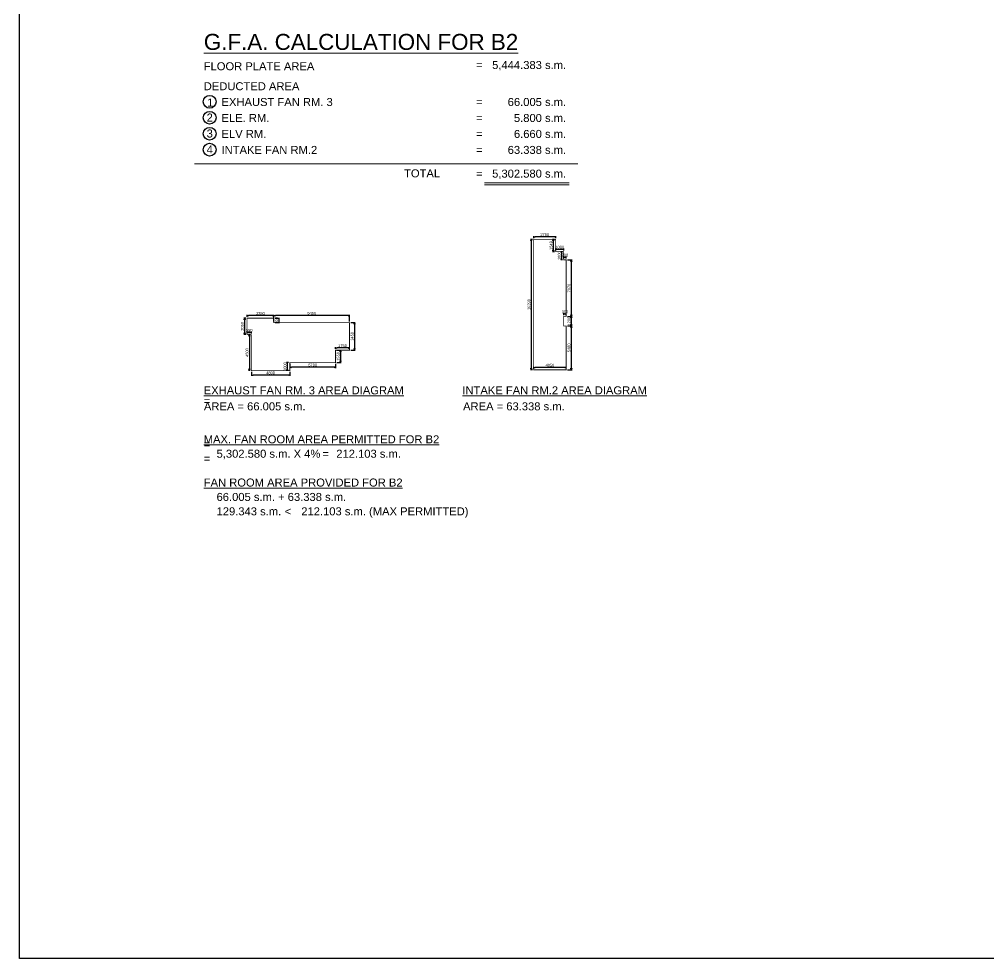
# Model space of a CAD drawing. Header units: millimetres. Extents: x 0 to 570263, y 0 to 232306.
# Drawn here: x 0 to 121051, y 0 to 117362 of the extents above; entities that cross this region are included whole.
import ezdxf
from ezdxf.enums import TextEntityAlignment as Align

# ---------------------------------------------------------------- set-up
doc = ezdxf.new("R2010")
doc.units = ezdxf.units.MM
doc.header["$LTSCALE"] = 100
doc.layers.get('Defpoints').update_dxf_attribs({"color": 8})
doc.layers.add('A-WALL', color=7, linetype='Continuous', lineweight=9)
for name, color, linetype in [('DLN030_2', 1, 'Continuous'), ('DLN045__', 7, 'Continuous'), ('DLN08254', 3, 'Continuous')]:
    doc.layers.add(name, color=color, linetype=linetype)
doc.styles.get("Standard").update_dxf_attribs({"font": 'swiss.ttf'})
doc.styles.add('Swis721tBT', font='swissl.ttf')
doc.dimstyles.new('INTDIM350', dxfattribs={"dimtxt": 350, "dimasz": 200, "dimexe": 100, "dimexo": 150, "dimgap": 100, "dimtad": 1, "dimdec": 0, "dimzin": 9, "dimdsep": 46, "dimtxsty": 'Swis721tBT', "dimblk": 'OPEN30', "dimcen": -125, "dimclrd": 256, "dimclre": 256, "dimclrt": 2, "dimaunit": 1, "dimadec": 1, "dimazin": 0, "dimtfac": 0.444444, "dimtdec": 0, "dimtix": 1, "dimtmove": 2, "dimatfit": 3, "dimldrblk": 'OPEN30', "dimfxl": 0, "dimtolj": 1, "dimlwd": -1, "dimlwe": -1, "dimarcsym": 0})

# ---------------------------------------------------------------- blocks, each defined once
blk = doc.blocks.new('_Open30')
at = {"color": 0, "linetype": 'ByBlock', "lineweight": -2}
for p, q in [((-1, 0.27), (0, 0)), ((0, 0), (-1, -0.27)), ((0, 0), (-1, 0))]:
    blk.add_line(p, q, dxfattribs=at)
blk = doc.blocks.new('*D17')
at = {"layer": 'Defpoints', "color": 0}
for p in [(28429, 80341), (28429, 80026), (31779, 80026)]:
    blk.add_point(p, dxfattribs=at)
at = {"layer": 'DLN030_2', "linetype": 'Continuous'}
for p, q in [((28429, 80176), (28429, 80441)), ((31579, 80341), (28629, 80341)), ((31779, 80176), (31779, 80441))]:
    blk.add_line(p, q, dxfattribs=at)
at = {"layer": 'DLN030_2', "xscale": 200, "yscale": 200, "zscale": 200, "rotation": 180}
blk.add_blockref('_Open30', (28429, 80341), dxfattribs=at)
at = {"layer": 'DLN030_2', "xscale": 200, "yscale": 200, "zscale": 200}
blk.add_blockref('_Open30', (31779, 80341), dxfattribs=at)
at = {"layer": 'DLN030_2', "color": 2, "insert": (30104, 80621), "char_height": 350, "attachment_point": 5, "style": 'Swis721tBT'}
blk.add_mtext('\\A1;3350', dxfattribs=at)
blk = doc.blocks.new('*D18')
at = {"layer": 'Defpoints', "color": 0}
for p in [(31779, 80341), (31779, 79476), (41229, 79476)]:
    blk.add_point(p, dxfattribs=at)
at = {"layer": 'DLN030_2', "linetype": 'Continuous'}
for p, q in [((31779, 79626), (31779, 80441)), ((41029, 80341), (31979, 80341)), ((41229, 79626), (41229, 80441))]:
    blk.add_line(p, q, dxfattribs=at)
at = {"layer": 'DLN030_2', "xscale": 200, "yscale": 200, "zscale": 200, "rotation": 180}
blk.add_blockref('_Open30', (31779, 80341), dxfattribs=at)
at = {"layer": 'DLN030_2', "xscale": 200, "yscale": 200, "zscale": 200}
blk.add_blockref('_Open30', (41229, 80341), dxfattribs=at)
at = {"layer": 'DLN030_2', "color": 2, "insert": (36504, 80621), "char_height": 350, "attachment_point": 5, "style": 'Swis721tBT'}
blk.add_mtext('\\A1;9450', dxfattribs=at)
blk = doc.blocks.new('*D19')
at = {"layer": 'Defpoints', "color": 0}
for p in [(31779, 80026), (31779, 79476), (32400, 79476)]:
    blk.add_point(p, dxfattribs=at)
at = {"layer": 'DLN030_2', "linetype": 'Continuous'}
for p, q in [((31929, 80026), (32500, 80026)), ((32400, 80026), (32400, 79476)), ((31929, 79476), (32500, 79476))]:
    blk.add_line(p, q, dxfattribs=at)
at = {"layer": 'DLN030_2', "color": 2, "insert": (32120, 79751), "char_height": 350, "attachment_point": 5, "rotation": 90, "style": 'Swis721tBT'}
blk.add_mtext('\\A1;550', dxfattribs=at)
blk = doc.blocks.new('*D20')
at = {"layer": 'Defpoints', "color": 0}
for p in [(41229, 79476), (41229, 76026), (41846, 76026)]:
    blk.add_point(p, dxfattribs=at)
at = {"layer": 'DLN030_2', "linetype": 'Continuous'}
for p, q in [((41379, 79476), (41946, 79476)), ((41846, 79276), (41846, 76226)), ((41379, 76026), (41946, 76026))]:
    blk.add_line(p, q, dxfattribs=at)
at = {"layer": 'DLN030_2', "xscale": 200, "yscale": 200, "zscale": 200}
for p, rotation in [((41846, 79476), 90), ((41846, 76026), 270)]:
    blk.add_blockref('_Open30', p, dxfattribs=dict(at, rotation=rotation))
at = {"layer": 'DLN030_2', "color": 2, "insert": (41566, 77751), "char_height": 350, "attachment_point": 5, "rotation": 90, "style": 'Swis721tBT'}
blk.add_mtext('\\A1;3450', dxfattribs=at)
blk = doc.blocks.new('*D21')
at = {"layer": 'Defpoints', "color": 0}
for p in [(39479, 76309), (39479, 76026), (41229, 76026)]:
    blk.add_point(p, dxfattribs=at)
at = {"layer": 'DLN030_2', "linetype": 'Continuous'}
for p, q in [((39479, 76176), (39479, 76409)), ((41029, 76309), (39679, 76309)), ((41229, 76176), (41229, 76409))]:
    blk.add_line(p, q, dxfattribs=at)
at = {"layer": 'DLN030_2', "xscale": 200, "yscale": 200, "zscale": 200, "rotation": 180}
blk.add_blockref('_Open30', (39479, 76309), dxfattribs=at)
at = {"layer": 'DLN030_2', "xscale": 200, "yscale": 200, "zscale": 200}
blk.add_blockref('_Open30', (41229, 76309), dxfattribs=at)
at = {"layer": 'DLN030_2', "color": 2, "insert": (40354, 76589), "char_height": 350, "attachment_point": 5, "style": 'Swis721tBT'}
blk.add_mtext('\\A1;1750', dxfattribs=at)
blk = doc.blocks.new('*D22')
at = {"layer": 'Defpoints', "color": 0}
for p in [(39479, 76026), (39479, 74476), (40099, 74476)]:
    blk.add_point(p, dxfattribs=at)
at = {"layer": 'DLN030_2', "linetype": 'Continuous'}
for p, q in [((39629, 76026), (40199, 76026)), ((40099, 75826), (40099, 74676)), ((39629, 74476), (40199, 74476))]:
    blk.add_line(p, q, dxfattribs=at)
at = {"layer": 'DLN030_2', "xscale": 200, "yscale": 200, "zscale": 200}
for p, rotation in [((40099, 76026), 90), ((40099, 74476), 270)]:
    blk.add_blockref('_Open30', p, dxfattribs=dict(at, rotation=rotation))
at = {"layer": 'DLN030_2', "color": 2, "insert": (39819, 75251), "char_height": 350, "attachment_point": 5, "rotation": 90, "style": 'Swis721tBT'}
blk.add_mtext('\\A1;1550', dxfattribs=at)
blk = doc.blocks.new('*D23')
at = {"layer": 'Defpoints', "color": 0}
for p in [(28979, 73476), (28979, 72913), (33779, 73476)]:
    blk.add_point(p, dxfattribs=at)
at = {"layer": 'DLN030_2', "linetype": 'Continuous'}
for p, q in [((28979, 73326), (28979, 72813)), ((33579, 72913), (29179, 72913)), ((33779, 73326), (33779, 72813))]:
    blk.add_line(p, q, dxfattribs=at)
at = {"layer": 'DLN030_2', "xscale": 200, "yscale": 200, "zscale": 200, "rotation": 180}
blk.add_blockref('_Open30', (28979, 72913), dxfattribs=at)
at = {"layer": 'DLN030_2', "xscale": 200, "yscale": 200, "zscale": 200}
blk.add_blockref('_Open30', (33779, 72913), dxfattribs=at)
at = {"layer": 'DLN030_2', "color": 2, "insert": (31379, 73193), "char_height": 350, "attachment_point": 5, "style": 'Swis721tBT'}
blk.add_mtext('\\A1;4800', dxfattribs=at)
blk = doc.blocks.new('*D24')
at = {"layer": 'Defpoints', "color": 0}
for p in [(33779, 74476), (33450, 73476), (33779, 73476)]:
    blk.add_point(p, dxfattribs=at)
at = {"layer": 'DLN030_2', "linetype": 'Continuous'}
for p, q in [((33629, 74476), (33350, 74476)), ((33450, 74476), (33450, 73476)), ((33629, 73476), (33350, 73476))]:
    blk.add_line(p, q, dxfattribs=at)
at = {"layer": 'DLN030_2', "color": 2, "insert": (33170, 73976), "char_height": 350, "attachment_point": 5, "rotation": 90, "style": 'Swis721tBT'}
blk.add_mtext('\\A1;1000', dxfattribs=at)
blk = doc.blocks.new('*D25')
at = {"layer": 'Defpoints', "color": 0}
for p in [(33779, 74476), (33779, 73893), (39479, 74476)]:
    blk.add_point(p, dxfattribs=at)
at = {"layer": 'DLN030_2', "linetype": 'Continuous'}
for p, q in [((33779, 74326), (33779, 73793)), ((39279, 73893), (33979, 73893)), ((39479, 74326), (39479, 73793))]:
    blk.add_line(p, q, dxfattribs=at)
at = {"layer": 'DLN030_2', "xscale": 200, "yscale": 200, "zscale": 200, "rotation": 180}
blk.add_blockref('_Open30', (33779, 73893), dxfattribs=at)
at = {"layer": 'DLN030_2', "xscale": 200, "yscale": 200, "zscale": 200}
blk.add_blockref('_Open30', (39479, 73893), dxfattribs=at)
at = {"layer": 'DLN030_2', "color": 2, "insert": (36629, 74173), "char_height": 350, "attachment_point": 5, "style": 'Swis721tBT'}
blk.add_mtext('\\A1;5700', dxfattribs=at)
blk = doc.blocks.new('*D26')
at = {"layer": 'Defpoints', "color": 0}
for p in [(28429, 80026), (28125, 77976), (28429, 77976)]:
    blk.add_point(p, dxfattribs=at)
at = {"layer": 'DLN030_2', "linetype": 'Continuous'}
for p, q in [((28279, 80026), (28025, 80026)), ((28125, 79826), (28125, 78176)), ((28279, 77976), (28025, 77976))]:
    blk.add_line(p, q, dxfattribs=at)
at = {"layer": 'DLN030_2', "xscale": 200, "yscale": 200, "zscale": 200}
for p, rotation in [((28125, 80026), 90), ((28125, 77976), 270)]:
    blk.add_blockref('_Open30', p, dxfattribs=dict(at, rotation=rotation))
at = {"layer": 'DLN030_2', "color": 2, "insert": (27845, 79001), "char_height": 350, "attachment_point": 5, "rotation": 90, "style": 'Swis721tBT'}
blk.add_mtext('\\A1;2050', dxfattribs=at)
blk = doc.blocks.new('*D27')
at = {"layer": 'Defpoints', "color": 0}
for p in [(28979, 77976), (28720, 73476), (28979, 73476)]:
    blk.add_point(p, dxfattribs=at)
at = {"layer": 'DLN030_2', "linetype": 'Continuous'}
for p, q in [((28829, 77976), (28620, 77976)), ((28720, 77776), (28720, 73676)), ((28829, 73476), (28620, 73476))]:
    blk.add_line(p, q, dxfattribs=at)
at = {"layer": 'DLN030_2', "xscale": 200, "yscale": 200, "zscale": 200}
for p, rotation in [((28720, 77976), 90), ((28720, 73476), 270)]:
    blk.add_blockref('_Open30', p, dxfattribs=dict(at, rotation=rotation))
at = {"layer": 'DLN030_2', "color": 2, "insert": (28440, 75726), "char_height": 350, "attachment_point": 5, "rotation": 90, "style": 'Swis721tBT'}
blk.add_mtext('\\A1;4500', dxfattribs=at)
blk = doc.blocks.new('*D28')
at = {"layer": 'Defpoints', "color": 0}
for p in [(28429, 78224), (28429, 77976), (28979, 77976)]:
    blk.add_point(p, dxfattribs=at)
at = {"layer": 'DLN030_2', "linetype": 'Continuous'}
for p, q in [((28429, 78126), (28429, 78324)), ((28979, 78224), (28429, 78224)), ((28979, 78126), (28979, 78324))]:
    blk.add_line(p, q, dxfattribs=at)
at = {"layer": 'DLN030_2', "color": 2, "insert": (28704, 78504), "char_height": 350, "attachment_point": 5, "style": 'Swis721tBT'}
blk.add_mtext('\\A1;550', dxfattribs=at)
blk = doc.blocks.new('*D29')
at = {"layer": 'Defpoints', "color": 0}
for p in [(64237, 90184), (64237, 89873), (66987, 89873)]:
    blk.add_point(p, dxfattribs=at)
at = {"layer": 'DLN030_2', "linetype": 'Continuous'}
for p, q in [((64237, 90023), (64237, 90284)), ((66787, 90184), (64437, 90184)), ((66987, 90023), (66987, 90284))]:
    blk.add_line(p, q, dxfattribs=at)
at = {"layer": 'DLN030_2', "xscale": 200, "yscale": 200, "zscale": 200, "rotation": 180}
blk.add_blockref('_Open30', (64237, 90184), dxfattribs=at)
at = {"layer": 'DLN030_2', "xscale": 200, "yscale": 200, "zscale": 200}
blk.add_blockref('_Open30', (66987, 90184), dxfattribs=at)
at = {"layer": 'DLN030_2', "color": 2, "insert": (65612, 90464), "char_height": 350, "attachment_point": 5, "style": 'Swis721tBT'}
blk.add_mtext('\\A1;2750', dxfattribs=at)
blk = doc.blocks.new('*D30')
at = {"layer": 'Defpoints', "color": 0}
for p in [(64237, 89873), (63917, 73574), (64237, 73574)]:
    blk.add_point(p, dxfattribs=at)
at = {"layer": 'DLN030_2', "linetype": 'Continuous'}
for p, q in [((64087, 89873), (63817, 89873)), ((63917, 89673), (63917, 73774)), ((64087, 73574), (63817, 73574))]:
    blk.add_line(p, q, dxfattribs=at)
at = {"layer": 'DLN030_2', "xscale": 200, "yscale": 200, "zscale": 200}
for p, rotation in [((63917, 89873), 90), ((63917, 73574), 270)]:
    blk.add_blockref('_Open30', p, dxfattribs=dict(at, rotation=rotation))
at = {"layer": 'DLN030_2', "color": 2, "insert": (63637, 81724), "char_height": 350, "attachment_point": 5, "rotation": 90, "style": 'Swis721tBT'}
blk.add_mtext('\\A1;16299', dxfattribs=at)
blk = doc.blocks.new('*D31')
at = {"layer": 'Defpoints', "color": 0}
for p in [(68287, 79054), (68287, 73574), (68928, 73574)]:
    blk.add_point(p, dxfattribs=at)
at = {"layer": 'DLN030_2', "linetype": 'Continuous'}
for p, q in [((68437, 79054), (69028, 79054)), ((68928, 78854), (68928, 73774)), ((68437, 73574), (69028, 73574))]:
    blk.add_line(p, q, dxfattribs=at)
at = {"layer": 'DLN030_2', "xscale": 200, "yscale": 200, "zscale": 200}
for p, rotation in [((68928, 79054), 90), ((68928, 73574), 270)]:
    blk.add_blockref('_Open30', p, dxfattribs=dict(at, rotation=rotation))
at = {"layer": 'DLN030_2', "color": 2, "insert": (68649, 76314), "char_height": 350, "attachment_point": 5, "rotation": 90, "style": 'Swis721tBT'}
blk.add_mtext('\\A1;5480', dxfattribs=at)
blk = doc.blocks.new('*D32')
at = {"layer": 'Defpoints', "color": 0}
for p in [(68287, 87324), (68287, 80254), (68928, 80254)]:
    blk.add_point(p, dxfattribs=at)
at = {"layer": 'DLN030_2', "linetype": 'Continuous'}
for p, q in [((68437, 87324), (69028, 87324)), ((68928, 87124), (68928, 80454)), ((68437, 80254), (69028, 80254))]:
    blk.add_line(p, q, dxfattribs=at)
at = {"layer": 'DLN030_2', "xscale": 200, "yscale": 200, "zscale": 200}
for p, rotation in [((68928, 87324), 90), ((68928, 80254), 270)]:
    blk.add_blockref('_Open30', p, dxfattribs=dict(at, rotation=rotation))
at = {"layer": 'DLN030_2', "color": 2, "insert": (68649, 83789), "char_height": 350, "attachment_point": 5, "rotation": 90, "style": 'Swis721tBT'}
blk.add_mtext('\\A1;7070', dxfattribs=at)
blk = doc.blocks.new('*D33')
at = {"layer": 'Defpoints', "color": 0}
for p in [(68287, 80254), (68287, 79054), (68928, 79054)]:
    blk.add_point(p, dxfattribs=at)
at = {"layer": 'DLN030_2', "linetype": 'Continuous'}
for p, q in [((68437, 80254), (69028, 80254)), ((68928, 80054), (68928, 79254)), ((68437, 79054), (69028, 79054))]:
    blk.add_line(p, q, dxfattribs=at)
at = {"layer": 'DLN030_2', "xscale": 200, "yscale": 200, "zscale": 200}
for p, rotation in [((68928, 80254), 90), ((68928, 79054), 270)]:
    blk.add_blockref('_Open30', p, dxfattribs=dict(at, rotation=rotation))
at = {"layer": 'DLN030_2', "color": 2, "insert": (68649, 79654), "char_height": 350, "attachment_point": 5, "rotation": 90, "style": 'Swis721tBT'}
blk.add_mtext('\\A1;1200', dxfattribs=at)
blk = doc.blocks.new('*D34')
at = {"layer": 'Defpoints', "color": 0}
for p in [(67987, 80544), (67987, 80254), (68287, 80254)]:
    blk.add_point(p, dxfattribs=at)
at = {"layer": 'DLN030_2', "linetype": 'Continuous'}
for p, q in [((67987, 80404), (67987, 80644)), ((68287, 80544), (67987, 80544)), ((68287, 80404), (68287, 80644))]:
    blk.add_line(p, q, dxfattribs=at)
at = {"layer": 'DLN030_2', "color": 2, "insert": (68137, 80824), "char_height": 350, "attachment_point": 5, "style": 'Swis721tBT'}
blk.add_mtext('\\A1;300', dxfattribs=at)
blk = doc.blocks.new('*D35')
at = {"layer": 'Defpoints', "color": 0}
for p in [(66987, 89873), (66679, 88324), (66987, 88324)]:
    blk.add_point(p, dxfattribs=at)
at = {"layer": 'DLN030_2', "linetype": 'Continuous'}
for p, q in [((66837, 89873), (66579, 89873)), ((66679, 89673), (66679, 88524)), ((66837, 88324), (66579, 88324))]:
    blk.add_line(p, q, dxfattribs=at)
at = {"layer": 'DLN030_2', "xscale": 200, "yscale": 200, "zscale": 200}
for p, rotation in [((66679, 89873), 90), ((66679, 88324), 270)]:
    blk.add_blockref('_Open30', p, dxfattribs=dict(at, rotation=rotation))
at = {"layer": 'DLN030_2', "color": 2, "insert": (66399, 89099), "char_height": 350, "attachment_point": 5, "rotation": 90, "style": 'Swis721tBT'}
blk.add_mtext('\\A1;1549', dxfattribs=at)
blk = doc.blocks.new('*D36')
at = {"layer": 'Defpoints', "color": 0}
for p in [(66987, 88615), (66987, 88324), (67987, 88324)]:
    blk.add_point(p, dxfattribs=at)
at = {"layer": 'DLN030_2', "linetype": 'Continuous'}
for p, q in [((66987, 88474), (66987, 88715)), ((67987, 88615), (66987, 88615)), ((67987, 88474), (67987, 88715))]:
    blk.add_line(p, q, dxfattribs=at)
at = {"layer": 'DLN030_2', "color": 2, "insert": (67487, 88895), "char_height": 350, "attachment_point": 5, "style": 'Swis721tBT'}
blk.add_mtext('\\A1;1000', dxfattribs=at)
blk = doc.blocks.new('*D37')
at = {"layer": 'Defpoints', "color": 0}
for p in [(67706, 87324), (67987, 88324), (67987, 87324)]:
    blk.add_point(p, dxfattribs=at)
at = {"layer": 'DLN030_2', "linetype": 'Continuous'}
for p, q in [((67837, 88324), (67606, 88324)), ((67837, 87324), (67606, 87324)), ((67706, 88324), (67706, 87324))]:
    blk.add_line(p, q, dxfattribs=at)
at = {"layer": 'DLN030_2', "color": 2, "insert": (67426, 87824), "char_height": 350, "attachment_point": 5, "rotation": 90, "style": 'Swis721tBT'}
blk.add_mtext('\\A1;1000', dxfattribs=at)
blk = doc.blocks.new('*D38')
at = {"layer": 'Defpoints', "color": 0}
for p in [(67987, 87619), (67987, 87324), (68287, 87324)]:
    blk.add_point(p, dxfattribs=at)
at = {"layer": 'DLN030_2', "linetype": 'Continuous'}
for p, q in [((67987, 87474), (67987, 87719)), ((68287, 87619), (67987, 87619)), ((68287, 87474), (68287, 87719))]:
    blk.add_line(p, q, dxfattribs=at)
at = {"layer": 'DLN030_2', "color": 2, "insert": (68137, 87899), "char_height": 350, "attachment_point": 5, "style": 'Swis721tBT'}
blk.add_mtext('\\A1;300', dxfattribs=at)
blk = doc.blocks.new('*D39')
at = {"layer": 'Defpoints', "color": 0}
for p in [(64237, 73866), (64237, 73574), (68287, 73574)]:
    blk.add_point(p, dxfattribs=at)
at = {"layer": 'DLN030_2', "linetype": 'Continuous'}
for p, q in [((64237, 73724), (64237, 73966)), ((68087, 73866), (64437, 73866)), ((68287, 73724), (68287, 73966))]:
    blk.add_line(p, q, dxfattribs=at)
at = {"layer": 'DLN030_2', "xscale": 200, "yscale": 200, "zscale": 200, "rotation": 180}
blk.add_blockref('_Open30', (64237, 73866), dxfattribs=at)
at = {"layer": 'DLN030_2', "xscale": 200, "yscale": 200, "zscale": 200}
blk.add_blockref('_Open30', (68287, 73866), dxfattribs=at)
at = {"layer": 'DLN030_2', "color": 2, "insert": (66262, 74146), "char_height": 350, "attachment_point": 5, "style": 'Swis721tBT'}
blk.add_mtext('\\A1;4050', dxfattribs=at)

msp = doc.modelspace()

# ---------------------------------------------------------------- linework, layer by layer
msp.add_lwpolyline([(290266.8, 0), (0, 0), (0, 231949.6), (290266.8, 231949.6)], close=True)
at = {"layer": 'DLN045__', "lineweight": 18}
for p, q in [((21855.7, 99314.9), (69762.7, 99314.9)), ((58076.2, 96929.3), (68676.7, 96929.3)), ((58076.2, 96692.3), (68676.7, 96692.3))]:
    msp.add_line(p, q, dxfattribs=at)
at = {"layer": 'DLN045__', "color": 0}
for centre in [(23758.7, 107063.8), (23758.7, 105067.8), (23758.7, 103071.8), (23758.7, 101075.8)]:
    msp.add_circle(centre, 800, dxfattribs=at)
at = {"layer": 'DLN08254', "linetype": 'Continuous', "const_width": 100}
for points in [[(66986.7, 89873.2), (66986.7, 88324), (67986.7, 88324), (67986.7, 87324), (68286.7, 87324), (68286.7, 80254), (67986.7, 80254), (67986.7, 79054), (68286.7, 79054), (68286.7, 73574), (64236.7, 73574), (64236.7, 89873.2)], [(31778.5, 80026.1), (31778.5, 79476.1), (41228.5, 79476.1), (41228.5, 76026.1), (39478.5, 76026.1), (39478.5, 74476.1), (33778.5, 74476.1), (33778.5, 73476.1), (28978.5, 73476.1), (28978.5, 77976.1), (28428.5, 77976.1), (28428.5, 80026.1)]]:
    msp.add_lwpolyline(points, close=True, dxfattribs=at)

# ---------------------------------------------------------------- texts
at = {"layer": 'A-WALL'}
for s, p in [('%%UEXHAUST FAN RM. 3 AREA DIAGRAM', (23024, 70507.6)), ('%%UINTAKE FAN RM.2 AREA DIAGRAM', (55327.3, 70507.6)), ('AREA = 66.005 s.m.', (23046.5, 68507.6, 0)), ('=', (23024, 69187.9)), ('AREA = 63.338 s.m.', (55414.1, 68507.6, 0)), ('=', (23024, 63787.9)), ('5,302.580 s.m. X 4%%%', (24626, 62588.6)), ('=', (37835, 62588.6)), ('212.103 s.m.', (39578, 62588.6)), ('=', (23024, 61987.9)), ('66.005 s.m. + 63.338 s.m.', (24626, 57188.6)), ('129.343 s.m.', (24626, 55388.6)), ('<', (33140, 55388.6)), ('212.103 s.m. (MAX PERMITTED)', (35207, 55388.6))]:
    msp.add_text(s, height=1000, rotation=0.000001, dxfattribs=at).set_placement(p)
at = {"layer": 'A-WALL', "color": 3}
for s, p in [('%%UMAX. FAN ROOM AREA PERMITTED FOR B2', (23024, 64388.6)), ('%%UFAN ROOM AREA PROVIDED FOR B2', (23024, 58988.6))]:
    msp.add_text(s, height=1000, rotation=0.000001, dxfattribs=at).set_placement(p)
at = {"layer": 'DLN045__'}
for s, p in [('66.005 s.m.', (68284.6, 106537.7)), ('5.800 s.m.', (68284.6, 104541.7)), ('6.660 s.m.', (68284.6, 102545.7)), ('63.338 s.m.', (68284.6, 100549.7)), ('5,302.580 s.m.', (68284.6, 97587.8))]:
    msp.add_text(s, height=1000, rotation=0.000001, dxfattribs=at).set_placement(p, align=Align.RIGHT)
at = {"layer": 'DLN045__', "color": 3, "lineweight": 18, "insert": (23031.7, 115546.7), "char_height": 2000, "width": 73077.972, "attachment_point": 1, "line_spacing_factor": 1.00667}
msp.add_mtext('{\\LG.F.A. CALCULATION FOR B2}', dxfattribs=at)
at = {"layer": 'DLN045__', "lineweight": 18, "char_height": 1000}
for s, width, insert, attachment_point in [('FLOOR PLATE AREA', 32962, (23024, 112002.7), 1), ('=', 12641.701, (57023, 112159.7), 1), ('5,444.383 s.m.', 12641.701, (68284.6, 112159.7), 3), ('DEDUCTED AREA', 32962, (23024, 109506.7), 1), ('{\\C0;EXHAUST FAN RM. 3}', 32962, (25245, 107537.7), 1), ('=', 12641.701, (57050, 107537.7), 1), ('{\\C0;ELE. RM.}', 32962, (25245, 105541.7), 1), ('=', 12641.701, (57050, 105541.7), 1), ('{\\C0;ELV RM.}', 32962, (25245, 103545.7), 1), ('=', 12641.701, (57050, 103545.7), 1), ('INTAKE FAN RM.2', 32962, (25245, 101549.7), 1), ('=', 12641.701, (57050, 101549.7), 1), ('TOTAL', 32962, (48043, 98622.8), 1), ('=', 12641.701, (57050, 98587.8), 1)]:
    msp.add_mtext_dynamic_manual_height_columns(s, width=width, gutter_width=1, heights=[0], dxfattribs=dict(at, insert=insert, attachment_point=attachment_point))
at = {"layer": 'DLN045__', "color": 0, "char_height": 1000, "attachment_point": 1}
for s, insert in [('1', (23451.7, 107469.8)), ('2', (23384.7, 105596.8)), ('3', (23384.7, 103600.8)), ('4', (23384.7, 101604.8))]:
    msp.add_mtext_dynamic_manual_height_columns(s, width=1022, gutter_width=1, heights=[0], dxfattribs=dict(at, insert=insert))

# ---------------------------------------------------------------- dimensions: what is measured, and where the dimension line sits
at = {"layer": 'DLN030_2'}
for base, p1, p2, picture, middle in [((63916.7, 73574), (64236.7, 89873.2), (64236.7, 73574), '*D30', (63636.9, 81723.6)), ((66678.7, 88324), (66986.7, 89873.2), (66986.7, 88324), '*D35', (66398.9, 89098.6)), ((67705.8, 87324), (67986.7, 88324), (67986.7, 87324), '*D37', (67425.9, 87824)), ((68928.4, 80254), (68286.7, 87324), (68286.7, 80254), '*D32', (68648.6, 83789)), ((28125, 77976.1), (28428.5, 80026.1), (28428.5, 77976.1), '*D26', (27845.1, 79001.1)), ((32400.1, 79476.1), (31778.5, 80026.1), (31778.5, 79476.1), '*D19', (32120.2, 79751.1)), ((68928.4, 79054), (68286.7, 80254), (68286.7, 79054), '*D33', (68648.6, 79654)), ((41845.7, 76026.1), (41228.5, 79476.1), (41228.5, 76026.1), '*D20', (41565.8, 77751.1)), ((68928.4, 73574), (68286.7, 79054), (68286.7, 73574), '*D31', (68648.6, 76314)), ((28719.8, 73476.1), (28978.5, 77976.1), (28978.5, 73476.1), '*D27', (28439.9, 75726.1)), ((40098.5, 74476.1), (39478.5, 76026.1), (39478.5, 74476.1), '*D22', (39818.7, 75251.1)), ((33450.4, 73476.1), (33778.5, 74476.1), (33778.5, 73476.1), '*D24', (33170.5, 73976.1))]:
    dim = msp.add_linear_dim(base=base, p1=p1, p2=p2, angle=90, dimstyle='INTDIM350', dxfattribs=at)
    dim.commit()
    dim.dimension.update_dxf_attribs({"geometry": picture, "text_midpoint": middle})
for base, p1, p2, picture, middle in [((64236.7, 90184.3), (66986.7, 89873.2), (64236.7, 89873.2), '*D29', (65611.7, 90464.2)), ((66986.7, 88615.4), (67986.7, 88324), (66986.7, 88324), '*D36', (67486.7, 88895.3)), ((67986.7, 87619.4), (68286.7, 87324), (67986.7, 87324), '*D38', (68136.7, 87899.2)), ((28428.5, 80341.3), (31778.5, 80026.1), (28428.5, 80026.1), '*D17', (30103.5, 80621.2)), ((31778.5, 80341.3), (41228.5, 79476.1), (31778.5, 79476.1), '*D18', (36503.5, 80621.2)), ((67986.7, 80544.5), (68286.7, 80254), (67986.7, 80254), '*D34', (68136.7, 80824.3)), ((28428.5, 78224.5), (28978.5, 77976.1), (28428.5, 77976.1), '*D28', (28703.5, 78504.3)), ((39478.5, 76308.9), (41228.5, 76026.1), (39478.5, 76026.1), '*D21', (40353.5, 76588.8)), ((33778.5, 73893.3), (39478.5, 74476.1), (33778.5, 74476.1), '*D25', (36628.5, 74173.2)), ((64236.7, 73866.3), (68286.7, 73574), (64236.7, 73574), '*D39', (66261.7, 74146.2)), ((28978.5, 72913.5), (33778.5, 73476.1), (28978.5, 73476.1), '*D23', (31378.5, 73193.3))]:
    dim = msp.add_linear_dim(base=base, p1=p1, p2=p2, dimstyle='INTDIM350', dxfattribs=at)
    dim.commit()
    dim.dimension.update_dxf_attribs({"geometry": picture, "text_midpoint": middle})

doc.saveas('drawing.dxf')
